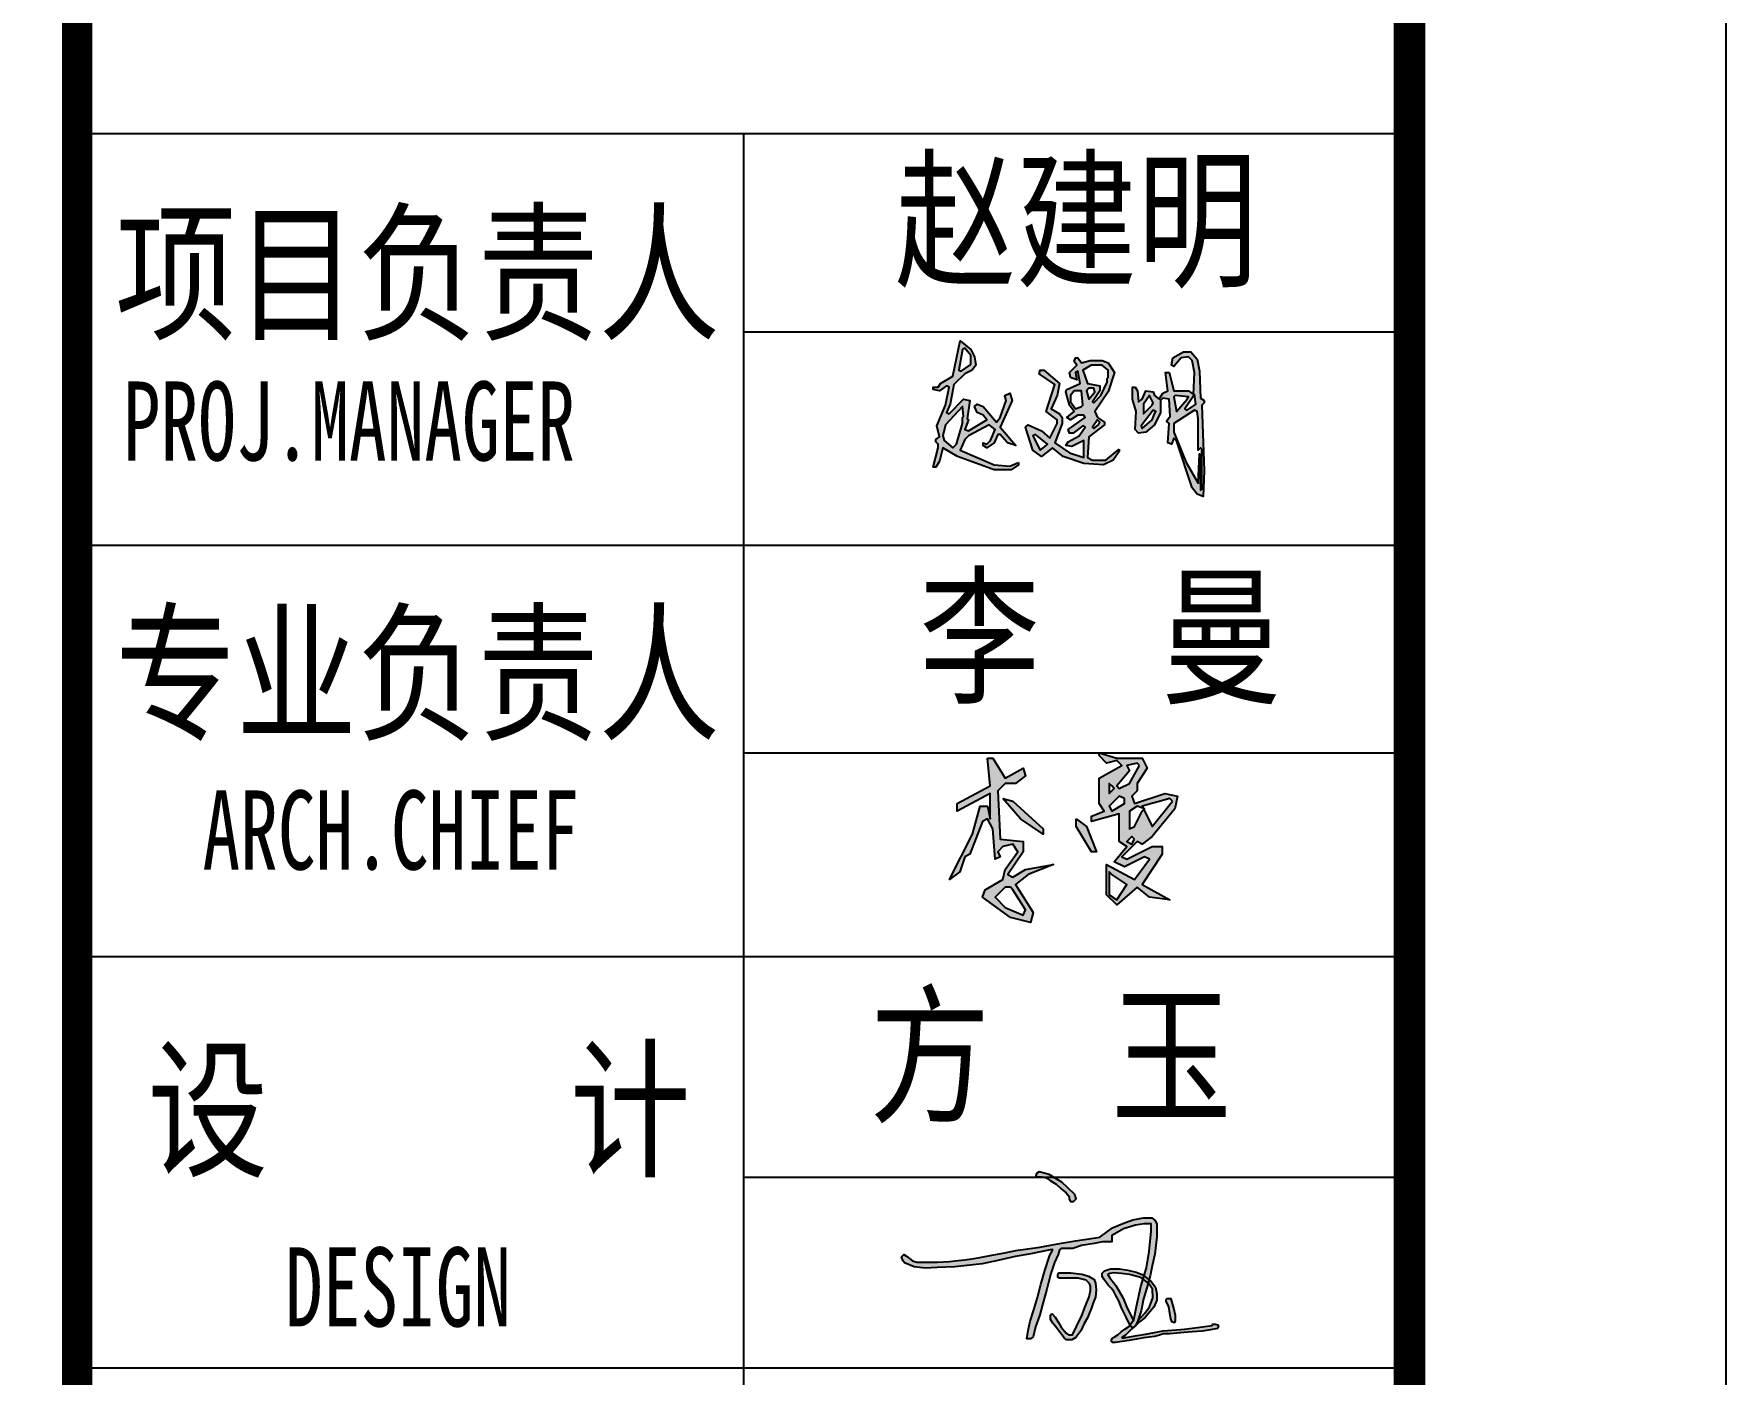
# Model space of a CAD drawing. Extents: x -191212 to 1245715665, y -234495 to 250873.
# Drawn here: x 291445 to 302138, y 46161 to 54632 of the extents above; entities that cross this region are included whole.
import ezdxf
from ezdxf.enums import TextEntityAlignment as Align

# ---------------------------------------------------------------- set-up
doc = ezdxf.new("R2010")
doc.units = 0
doc.header["$LTSCALE"] = 500
doc.linetypes.add('LENGSHUI', pattern=[22, 20, -1, 0, -1])
doc.layers.get('0').update_dxf_attribs({"linetype": 'CONTINUOUS'})
for name, color, linetype in [('0-TK', 4, 'CONTINUOUS'), ('00签名', 7, 'LENGSHUI'), ('PUB_TITLE', 4, 'CONTINUOUS')]:
    doc.layers.add(name, color=color, linetype=linetype)
doc.styles.add('-黑体', font='simhei.ttf', dxfattribs={"width": 0.8})

msp = doc.modelspace()

# ---------------------------------------------------------------- hatches: boundary and pattern name
at = {"linetype": 'Continuous'}
h = msp.add_hatch(color=0, dxfattribs=at)
h.dxf.hatch_style = 1
h.paths.add_polyline_path([(297631.7, 49223.2), (297615.7, 49239.2), (297583.7, 49239.2), (297519.7, 49175.2), (297583.7, 49111.2), (297695.7, 49063.2), (297711.7, 49095.2)], flags=16)
h.paths.add_polyline_path([(298255.7, 49319.2), (298239.7, 49335.2), (298239.7, 49191.2), (298287.7, 49159.2), (298351.7, 49255.2)], flags=16)
h.paths.add_polyline_path([(298399.7, 49543.2), (298383.7, 49559.2), (298351.7, 49527.2), (298383.7, 49511.2)], flags=16)
h.paths.add_polyline_path([(298031.7, 49671.2), (298095.7, 49623.2), (298159.7, 49463.2), (298127.7, 49463.2), (298031.7, 49623.2)])
h.paths.add_polyline_path([(298447.7, 49719.2), (298463.7, 49735.2), (298415.7, 49751.2), (298367.7, 49719.2), (298367.7, 49607.2), (298399.7, 49623.2)], flags=16)
h.paths.add_polyline_path([(298639.7, 49783.2), (298623.7, 49799.2), (298447.7, 49751.2), (298511.7, 49623.2)], flags=16)
h.paths.add_polyline_path([(298335.7, 49799.2), (298303.7, 49815.2), (298239.7, 49751.2), (298255.7, 49719.2), (298335.7, 49767.2)], flags=16)
h.paths.add_polyline_path([(297567.7, 49799.2), (297631.7, 49783.2), (297823.7, 49607.2), (297823.7, 49575.2), (297679.7, 49671.2)], flags=17)
h.paths.add_polyline_path([(298255.7, 49879.2), (298239.7, 49895.2), (298239.7, 49831.2), (298271.7, 49863.2)], flags=16)
h.paths.add_polyline_path([(298431.7, 50007.2), (298415.7, 50023.2), (298351.7, 50007.2), (298367.7, 49975.2), (298287.7, 49879.2), (298303.7, 49863.2), (298367.7, 49895.2)], flags=16)
h.paths.add_polyline_path([(297471.7, 50055.2), (297503.7, 50055.2), (297583.7, 49927.2), (297695.7, 49991.2), (297711.7, 49943.2), (297647.7, 49895.2), (297583.7, 49895.2), (297535.7, 49847.2), (297551.7, 49543.2), (297695.7, 49527.2), (297695.7, 49463.2), (297599.7, 49319.2), (297631.7, 49303.2), (297711.7, 49351.2), (297887.7, 49383.2), (297727.7, 49319.2), (297647.7, 49255.2), (297759.7, 49079.2), (297743.7, 49015.2), (297615.7, 49047.2), (297439.7, 49175.2), (297455.7, 49223.2), (297567.7, 49287.2), (297583.7, 49351.2), (297663.7, 49463.2), (297631.7, 49511.2), (297567.7, 49495.2), (297535.7, 49463.2), (297551.7, 49431.2), (297519.7, 49415.2), (297503.7, 49607.2), (297471.7, 49671.2), (297439.7, 49655.2), (297359.7, 49447.2), (297327.7, 49431.2), (297295.7, 49335.2), (297231.7, 49287.2), (297375.7, 49575.2), (297423.7, 49751.2), (297471.7, 49751.2), (297487.7, 49671.2), (297487.7, 49831.2), (297279.7, 49719.2), (297279.7, 49767.2), (297487.7, 49879.2)])
h.paths.add_polyline_path([(298175.7, 50071.2), (298175.7, 50087.2), (298287.7, 50055.2), (298447.7, 50055.2), (298479.7, 49991.2), (298415.7, 49895.2), (298415.7, 49847.2), (298383.7, 49815.2), (298399.7, 49767.2), (298591.7, 49831.2), (298671.7, 49815.2), (298655.7, 49735.2), (298511.7, 49559.2), (298447.7, 49511.2), (298415.7, 49527.2), (298319.7, 49431.2), (298351.7, 49415.2), (298511.7, 49495.2), (298575.7, 49495.2), (298575.7, 49447.2), (298447.7, 49255.2), (298623.7, 49159.2), (298495.7, 49175.2), (298415.7, 49239.2), (298287.7, 49127.2), (298223.7, 49191.2), (298223.7, 49383.2), (298399.7, 49287.2), (298495.7, 49415.2), (298463.7, 49431.2), (298335.7, 49367.2), (298271.7, 49399.2), (298351.7, 49495.2), (298303.7, 49527.2), (298303.7, 49703.2), (298127.7, 49655.2), (298127.7, 49687.2), (298207.7, 49719.2), (298175.7, 49767.2), (298175.7, 49927.2), (298319.7, 50007.2), (298287.7, 50039.2), (298223.7, 50023.2)])
h = msp.add_hatch(color=256)
h.paths.add_polyline_path([(298021.9, 47297.7), (297977.6, 47339), (297940.2, 47373.9), (297897.8, 47401), (297861.6, 47424.2), (297797.4, 47439.4), (297781.1, 47430.5), (297776.7, 47414.3), (297783, 47407.7), (297813.9, 47408.8), (297840.8, 47401.2), (297866, 47385.3), (297904, 47361.2), (297934.9, 47335.7), (297968.5, 47308), (297987.9, 47283.6), (297987.9, 47266.8), (297996.3, 47252.5), (298014.8, 47252.5), (298032.3, 47269.6)])
h.paths.add_polyline_path([(298145.6, 46986.3), (298196.8, 46997.7), (298225.4, 46997.7), (298239.6, 46997.7), (298257.1, 46997.7), (298257.1, 47023), (298257.1, 47037.2), (298276.1, 47048.3), (298330, 47080), (298406.1, 47103.8), (298461.6, 47111.7), (298506, 47111.7), (298506, 47065.8), (298493.3, 46937), (298475.8, 46832.5), (298459.8, 46782), (298491.5, 46758.3), (298498.7, 46783.7), (298512, 46845.2), (298528, 46919.4), (298534.8, 46977.4), (298540.9, 47029.1), (298540.9, 47079.3), (298540.9, 47109.7), (298530.2, 47132.5), (298508.9, 47149.2), (298457.2, 47149.2), (298390.3, 47137), (298326.4, 47114.2), (298261, 47085.3), (298181.6, 47026.4), (298127.1, 47018.5), (298026.3, 47003.8), (297938.8, 46990.3), (297869.8, 46976.6), (297801.6, 46963.1), (297726.2, 46952.7), (297651.1, 46942.3), (297580.6, 46929), (297499.3, 46913.6), (297423.6, 46899.3), (297372.7, 46889.7), (297327.9, 46884.5), (297286.6, 46879.8), (297230.1, 46873.3), (297152.9, 46870), (297100.7, 46870), (297055, 46870), (297024.6, 46870), (296996.1, 46877.5), (296958.4, 46907.4), (296941.4, 46918.2), (296927.9, 46903.8), (296937.1, 46880.8), (296947.1, 46865), (297007.6, 46839.1), (297078.2, 46830.9), (297153.3, 46834.8), (297264.2, 46840.5), (297437.1, 46858.6), (297536.3, 46880.8), (297646, 46905.3), (297744, 46921.2), (297866.5, 46946.6), (297882.6, 46948.7), (297882.6, 46942.4), (297864.1, 46913.7), (297832.9, 46817), (297808.9, 46727.7), (297786.7, 46645.1), (297762.9, 46568.2), (297740.4, 46495.6), (297727.1, 46436.4), (297719.9, 46385.3), (297743.4, 46385.3), (297758.8, 46397.5), (297774.1, 46459.9), (297801.3, 46536.8), (297821, 46608.3), (297835.2, 46659.7), (297845.7, 46698), (297855.2, 46732.3), (297871.1, 46797.6), (297895, 46867.7), (297917.4, 46917.1), (297926.9, 46947.4), (297936.5, 46955.3), (297963.6, 46955.3), (298009.8, 46955.3), (298064.1, 46974.5)])
for points in [[(298152.5, 46648.1), (298158.4, 46695), (298152.5, 46737.4), (298145.2, 46759.4), (298110, 46779.9), (298067.5, 46793.1), (297998.6, 46801.8), (297940, 46801.8), (297921, 46801.8), (297915.1, 46790.1), (297915.1, 46774), (297925.4, 46768.4), (297960.5, 46768.4), (298010.4, 46768.4), (298043, 46768.4), (298069, 46762.3), (298093.9, 46756.5), (298105.6, 46744.7), (298115.9, 46734.5), (298121.7, 46718.4), (298121.7, 46690.6), (298112.4, 46649.8), (298091, 46593.9), (298067.6, 46533.1), (298033.8, 46463.6), (298007.4, 46409.5), (297982.5, 46409.5), (297967.9, 46419.7), (297936.8, 46458.7), (297919.5, 46487.1), (297899, 46520.7), (297877, 46544.2), (297868.5, 46533.8), (297868.5, 46522), (297868.5, 46506.6), (297884.2, 46483.8), (297909.3, 46451.3), (297941.5, 46409.5), (297956.1, 46390.4), (297969.3, 46378.7), (298003, 46378.7), (298029.4, 46393.4), (298061.6, 46435.8), (298082.2, 46481.2), (298103.7, 46518), (298115.4, 46549.3), (298125.2, 46575.3), (298139.3, 46613)], [(298281.3, 46721.3), (298245, 46770), (298230.8, 46791.4), (298245, 46797.3), (298268.2, 46800.9), (298317, 46798.5), (298369.3, 46792), (298440.6, 46771.8), (298453.6, 46762.5), (298459.8, 46782), (298448.5, 46790.4), (298411.4, 46807), (298357.7, 46819.6), (298304.1, 46826.5), (298248.4, 46826.5), (298209.4, 46814.8), (298194.8, 46800.1), (298194.8, 46777.7), (298206.5, 46761.1), (298232.8, 46723.6), (298253.3, 46704.1), (298269.3, 46684.2), (298280.7, 46663.1), (298301.2, 46625.1), (298318.7, 46579.7), (298347, 46520.7), (298369.5, 46473.9), (298370.6, 46472.3), (298391.6, 46499.9), (298384.7, 46518.2), (298354.4, 46577.6), (298328.2, 46641.7)], [(298540.4, 46628.6), (298540.4, 46668.8), (298532.6, 46711.9), (298506.1, 46747.5), (298491.5, 46758.3), (298486.1, 46739.2), (298488.7, 46737.3), (298512.7, 46699), (298516.3, 46643.6), (298494.6, 46587), (298464.4, 46547.2), (298421.2, 46499.3), (298407.7, 46468.7), (298414.3, 46474.6), (298430.5, 46491.2), (298466.3, 46519.3), (298497.2, 46555), (298522.7, 46584.4)]]:
    msp.add_hatch(color=256).paths.add_polyline_path(points)
h = msp.add_hatch(color=256)
h.paths.add_polyline_path([(298491.5, 46758.3), (298459.8, 46782), (298439, 46716.3), (298412.4, 46588.2), (298395, 46504.3), (298370.6, 46472.3), (298383.1, 46455.4), (298392.8, 46455.4), (298407.7, 46468.7), (298421.2, 46499.3), (298441.7, 46562.7), (298457.3, 46637.5), (298476.8, 46706.4)])
h.paths.add_polyline_path([(298341.9, 46405.2), (298370.3, 46435.3), (298392.8, 46455.4), (298383.1, 46455.4), (298370.6, 46472.3), (298361.9, 46460.8), (298339.8, 46445.6), (298316.4, 46429.5), (298294.3, 46410.1), (298272.2, 46394.9), (298259.3, 46386.1), (298255.2, 46377.2), (298255.2, 46368.4), (298260.9, 46361), (298279.7, 46361), (298321.8, 46367.8), (298363.8, 46374.7), (298412.8, 46382.7), (298458.1, 46390.1), (298492.2, 46395.6), (298527.7, 46400), (298557, 46408.4), (298581.7, 46415.6), (298605, 46416.4), (298624.1, 46417.1), (298688.2, 46422.4), (298763.5, 46428.6), (298829.4, 46434), (298880.3, 46442.1), (298925.1, 46449.3), (298931.5, 46458.1), (298926.7, 46472.5), (298909.9, 46476.5), (298893.1, 46476.5), (298890, 46468.1), (298829.9, 46460.5), (298716.2, 46446.2), (298664.9, 46442), (298579.8, 46435.2), (298515.9, 46423.5), (298456.1, 46412.6), (298416, 46405.2), (298344.6, 46392.2), (298323.5, 46388.5), (298320.9, 46392.8)])
h.paths.add_polyline_path([(298649.3, 46578), (298635.6, 46623.2), (298631.6, 46636.6), (298618.6, 46636.6), (298603.2, 46636.6), (298598.9, 46631.7), (298598.9, 46623.2), (298615.2, 46587.4), (298619.4, 46560.1), (298627, 46511.4), (298633.9, 46493.5), (298652.7, 46488.4), (298658.7, 46498.6), (298658.7, 46532.8)])
at = {"layer": '00签名', "linetype": 'Continuous'}
h = msp.add_hatch(color=256, dxfattribs=at)
h.paths.add_polyline_path([(297328, 52484.1), (297374.1, 52507.2), (297397.1, 52537.9), (297389.4, 52591.6), (297366.4, 52637.7), (297297.3, 52691.5), (297251.2, 52468.8), (297174.4, 52422.7), (297159, 52399.6), (297128.3, 52399.6), (297128.3, 52384.3), (297166.7, 52376.6), (297212.8, 52407.3), (297228.1, 52399.6), (297205.1, 52284.4), (297151.3, 52153.9), (297166.7, 52084.8), (297143.7, 52069.4), (297143.7, 52054), (297159, 52038.7), (297159, 52015.6), (297128.3, 51892.8), (297143.7, 51892.8), (297166.7, 51931.2), (297189.7, 52015.6), (297281.9, 51961.9), (297512.3, 51877.4), (297619.8, 51877.4), (297665.9, 51908.1), (297665.9, 51923.5), (297612.1, 51900.4), (297512.3, 51908.1), (297297.3, 52000.3), (297328, 52069.4), (297351, 52092.4), (297481.6, 52161.6), (297520, 52130.8), (297489.3, 52061.7), (297466.2, 52038.7), (297443.2, 52046.4), (297443.2, 52031), (297466.2, 52015.6), (297512.3, 52046.4), (297535.3, 52100.1), (297550.7, 52100.1), (297596.8, 52046.4), (297650.5, 52031), (297550.7, 52146.2), (297627.5, 52315.2), (297612.1, 52361.2), (297581.4, 52345.9), (297589.1, 52315.2), (297550.7, 52207.6), (297527.7, 52176.9), (297443.2, 52276.8), (297404.8, 52292.1), (297389.4, 52276.8), (297404.8, 52238.4), (297443.2, 52223), (297466.2, 52192.3), (297351, 52123.2), (297328, 52130.8), (297351, 52192.3), (297343.3, 52200), (297358.7, 52315.2), (297320.3, 52322.8), (297228.1, 52230.7), (297212.8, 52238.4), (297235.8, 52292.1), (297258.9, 52415)])
h.paths.add_polyline_path([(297289.6, 52507.2), (297312.6, 52637.7), (297328, 52645.4), (297366.4, 52599.3), (297366.4, 52545.6), (297358.7, 52537.9), (297304.9, 52499.5)], flags=16)
h.paths.add_polyline_path([(297312.6, 52276.8), (297320.3, 52215.3), (297312.6, 52207.6), (297312.6, 52169.2), (297274.2, 52038.7), (297251.2, 52015.6), (297197.4, 52061.7), (297189.7, 52092.4), (297205.1, 52161.6)], flags=16)
h = msp.add_hatch(color=256, dxfattribs=at)
h.paths.add_polyline_path([(298234.2, 52553.2), (298195.8, 52568.6), (298119, 52568.6), (298065.3, 52553.2), (298042.2, 52584), (298026.9, 52584), (298019.2, 52560.9), (298034.5, 52537.9), (297988.5, 52491.8), (297996.1, 52461.1), (298034.5, 52445.7), (298026.9, 52491.8), (298042.2, 52499.5), (298057.6, 52422.7), (297973.1, 52384.3), (297965.4, 52368.9), (297988.5, 52284.4), (298019.2, 52246), (297973.1, 52207.6), (297996.1, 52192.3), (298042.2, 52223), (298080.6, 52223), (298088.3, 52207.6), (297980.8, 52130.8), (297988.5, 52107.8), (298011.5, 52107.8), (298072.9, 52153.9), (298088.3, 52146.2), (298049.9, 52092.4), (297980.8, 52054), (297965.4, 52031), (298003.8, 52023.3), (298080.6, 52061.7), (298080.6, 51954.2), (297988.5, 51984.9), (297896.3, 52046.4), (297942.4, 52169.2), (297942.4, 52207.6), (297927, 52230.7), (297873.3, 52261.4), (297911.7, 52345.9), (297927, 52422.7), (297827.2, 52507.2), (297804.1, 52507.2), (297796.5, 52484.1), (297896.3, 52415), (297842.5, 52246), (297911.7, 52192.3), (297911.7, 52169.2), (297865.6, 52077.1), (297811.8, 52123.2), (297727.3, 52161.6), (297712, 52146.2), (297758.1, 52000.3), (297811.8, 51961.9), (297880.9, 52015.6), (297950.1, 51961.9), (298080.6, 51915.8), (298203.5, 51908.1), (298264.9, 51938.8), (298303.3, 51992.6), (298303.3, 52008), (298218.9, 51938.8), (298134.4, 51938.8), (298103.7, 51954.2), (298111.3, 52084.8), (298211.2, 52161.6), (298211.2, 52176.9), (298165.1, 52207.6), (298149.7, 52246), (298234.2, 52368.9), (298272.6, 52491.8)])
h.paths.add_polyline_path([(298072.9, 52507.2), (298126.7, 52537.9), (298195.8, 52537.9), (298234.2, 52507.2), (298234.2, 52461.1), (298226.5, 52453.4), (298226.5, 52430.4), (298188.1, 52345.9), (298142.1, 52299.8), (298134.4, 52307.5), (298180.5, 52376.6), (298180.5, 52407.3), (298103.7, 52422.7)], flags=16)
h.paths.add_polyline_path([(298065.3, 52376.6), (298072.9, 52284.4), (298065.3, 52276.8), (298026.9, 52261.4), (297996.1, 52307.5), (297996.1, 52345.9), (298019.2, 52376.6)], flags=16)
h.paths.add_polyline_path([(298111.3, 52392), (298142.1, 52392), (298149.7, 52368.9), (298142.1, 52361.2), (298111.3, 52322.8), (298096, 52376.6)], flags=16)
h.paths.add_polyline_path([(298165.1, 52192.3), (298180.5, 52176.9), (298172.8, 52161.6), (298142.1, 52138.5), (298134.4, 52146.2)], flags=16)
h.paths.add_polyline_path([(297773.4, 52100.1), (297850.2, 52038.7), (297842.5, 52031), (297804.1, 52000.3), (297758.1, 52092.4)], flags=16)
h.paths.add_polyline_path([(298618.2, 52491.8), (298595.2, 52491.8), (298610.5, 52376.6), (298579.8, 52361.2), (298556.8, 52322.8), (298526.1, 52345.9), (298518.4, 52368.9), (298472.3, 52376.6), (298449.3, 52322.8), (298426.2, 52307.5), (298418.5, 52376.6), (298403.2, 52399.6), (298387.8, 52399.6), (298387.8, 52322.8), (298410.9, 52246), (298403.2, 52130.8), (298426.2, 52107.8), (298472.3, 52115.5), (298526.1, 52161.6), (298564.5, 52238.4), (298564.5, 52315.2), (298579.8, 52330.5), (298618.2, 52322.8), (298625.9, 52215.3), (298602.9, 52184.6), (298618.2, 52169.2), (298610.5, 52046.4), (298633.6, 52038.7), (298648.9, 52077.1), (298664.3, 52061.7), (298764.1, 51762.2), (298794.9, 51723.8), (298833.3, 51708.4), (298840.9, 51869.7), (298825.6, 52284.4), (298840.9, 52299.8), (298840.9, 52315.2), (298817.9, 52330.5), (298810.2, 52499.5), (298794.9, 52576.3), (298756.5, 52622.4), (298710.4, 52622.4), (298641.3, 52584), (298633.6, 52537.9), (298648.9, 52530.2), (298695, 52584), (298741.1, 52591.6), (298764.1, 52568.6), (298779.5, 52491.8), (298771.8, 52353.6), (298741.1, 52376.6), (298648.9, 52376.6)])
h.paths.add_polyline_path([(298656.6, 52345.9), (298741.1, 52338.2), (298733.4, 52322.8), (298664.3, 52246), (298648.9, 52338.2)], flags=16)
h.paths.add_polyline_path([(298518.4, 52299.8), (298510.7, 52284.4), (298456.9, 52230.7), (298456.9, 52292.1), (298495.3, 52345.9)], flags=16)
h.paths.add_polyline_path([(298779.5, 52353.6), (298787.2, 52292.1), (298779.5, 52284.4), (298733.4, 52253.7), (298718.1, 52261.4)], flags=16)
h.paths.add_polyline_path([(298533.7, 52246), (298526.1, 52230.7), (298510.7, 52192.3), (298449.3, 52138.5), (298441.6, 52153.9), (298518.4, 52253.7)], flags=16)
h.paths.add_polyline_path([(298779.5, 52253.7), (298794.9, 52246), (298802.5, 52200), (298802.5, 52000.3), (298817.9, 52015.6), (298825.6, 52008), (298825.6, 51754.5), (298817.9, 51746.8), (298810.2, 51977.2), (298802.5, 51792.9), (298725.7, 51923.5), (298648.9, 52115.5), (298648.9, 52169.2)], flags=16)

# ---------------------------------------------------------------- linework, layer by layer
at = {"color": 0, "linetype": 'Continuous'}
for points in [[(297471.7, 50055.2), (297503.7, 50055.2), (297583.7, 49927.2), (297695.7, 49991.2), (297711.7, 49943.2), (297647.7, 49895.2), (297583.7, 49895.2), (297535.7, 49847.2), (297551.7, 49543.2), (297695.7, 49527.2), (297695.7, 49463.2), (297599.7, 49319.2), (297631.7, 49303.2), (297711.7, 49351.2), (297887.7, 49383.2), (297727.7, 49319.2), (297647.7, 49255.2), (297759.7, 49079.2), (297743.7, 49015.2), (297615.7, 49047.2), (297439.7, 49175.2), (297455.7, 49223.2), (297567.7, 49287.2), (297583.7, 49351.2), (297663.7, 49463.2), (297631.7, 49511.2), (297567.7, 49495.2), (297535.7, 49463.2), (297551.7, 49431.2), (297519.7, 49415.2), (297503.7, 49607.2), (297471.7, 49671.2), (297439.7, 49655.2), (297359.7, 49447.2), (297327.7, 49431.2), (297295.7, 49335.2), (297231.7, 49287.2), (297375.7, 49575.2), (297423.7, 49751.2), (297471.7, 49751.2), (297487.7, 49671.2), (297487.7, 49831.2), (297279.7, 49719.2), (297279.7, 49767.2), (297487.7, 49879.2), (297471.7, 50055.2)], [(298175.7, 50071.2), (298175.7, 50087.2), (298287.7, 50055.2), (298447.7, 50055.2), (298479.7, 49991.2), (298415.7, 49895.2), (298415.7, 49847.2), (298383.7, 49815.2), (298399.7, 49767.2), (298591.7, 49831.2), (298671.7, 49815.2), (298655.7, 49735.2), (298511.7, 49559.2), (298447.7, 49511.2), (298415.7, 49527.2), (298319.7, 49431.2), (298351.7, 49415.2), (298511.7, 49495.2), (298575.7, 49495.2), (298575.7, 49447.2), (298447.7, 49255.2), (298623.7, 49159.2), (298495.7, 49175.2), (298415.7, 49239.2), (298287.7, 49127.2), (298223.7, 49191.2), (298223.7, 49383.2), (298399.7, 49287.2), (298495.7, 49415.2), (298463.7, 49431.2), (298335.7, 49367.2), (298271.7, 49399.2), (298351.7, 49495.2), (298303.7, 49527.2), (298303.7, 49703.2), (298127.7, 49655.2), (298127.7, 49687.2), (298207.7, 49719.2), (298175.7, 49767.2), (298175.7, 49927.2), (298319.7, 50007.2), (298287.7, 50039.2), (298223.7, 50023.2), (298175.7, 50071.2)], [(298431.7, 50007.2), (298415.7, 50023.2), (298351.7, 50007.2), (298367.7, 49975.2), (298287.7, 49879.2), (298303.7, 49863.2), (298367.7, 49895.2), (298431.7, 50007.2)], [(298255.7, 49879.2), (298239.7, 49895.2), (298239.7, 49831.2), (298271.7, 49863.2), (298255.7, 49879.2)], [(297567.7, 49799.2), (297631.7, 49783.2), (297823.7, 49607.2), (297823.7, 49575.2), (297679.7, 49671.2), (297567.7, 49799.2)], [(298335.7, 49799.2), (298303.7, 49815.2), (298239.7, 49751.2), (298255.7, 49719.2), (298335.7, 49767.2), (298335.7, 49799.2)], [(298447.7, 49719.2), (298463.7, 49735.2), (298415.7, 49751.2), (298367.7, 49719.2), (298367.7, 49607.2), (298399.7, 49623.2), (298447.7, 49719.2)], [(298639.7, 49783.2), (298623.7, 49799.2), (298447.7, 49751.2), (298511.7, 49623.2), (298639.7, 49783.2)], [(298031.7, 49671.2), (298095.7, 49623.2), (298159.7, 49463.2), (298127.7, 49463.2), (298031.7, 49623.2), (298031.7, 49671.2)], [(298399.7, 49543.2), (298383.7, 49559.2), (298351.7, 49527.2), (298383.7, 49511.2), (298399.7, 49543.2)], [(298255.7, 49319.2), (298239.7, 49335.2), (298239.7, 49191.2), (298287.7, 49159.2), (298351.7, 49255.2), (298255.7, 49319.2)], [(297631.7, 49223.2), (297615.7, 49239.2), (297583.7, 49239.2), (297519.7, 49175.2), (297583.7, 49111.2), (297695.7, 49063.2), (297711.7, 49095.2), (297631.7, 49223.2)]]:
    msp.add_lwpolyline(points, dxfattribs=at)
for points in [[(297783, 47407.7), (297813.9, 47408.8), (297840.8, 47401.2), (297866, 47385.3), (297904, 47361.2), (297934.9, 47335.7), (297968.5, 47308), (297987.9, 47283.6), (297987.9, 47266.8), (297996.3, 47252.5), (298014.8, 47252.5), (298032.3, 47269.6), (298021.9, 47297.7), (297977.6, 47339), (297940.2, 47373.9), (297897.8, 47401), (297861.6, 47424.2), (297797.4, 47439.4), (297781.1, 47430.5), (297776.7, 47414.3), (297783, 47407.7)], [(296958.4, 46907.4), (296996.1, 46877.5), (297024.6, 46870), (297055, 46870), (297100.7, 46870), (297152.9, 46870), (297230.1, 46873.3), (297286.6, 46879.8), (297327.9, 46884.5), (297372.7, 46889.7), (297423.6, 46899.3), (297499.3, 46913.6), (297580.6, 46929), (297651.1, 46942.3), (297726.2, 46952.7), (297801.6, 46963.1), (297869.8, 46976.6), (297938.8, 46990.3), (298026.3, 47003.8), (298127.1, 47018.5), (298181.6, 47026.4), (298261, 47085.3), (298326.4, 47114.2), (298390.3, 47137), (298457.2, 47149.2), (298508.9, 47149.2), (298530.2, 47132.5), (298540.9, 47109.7), (298540.9, 47079.3), (298540.9, 47029.1), (298534.8, 46977.4), (298528, 46919.4), (298512, 46845.2), (298498.7, 46783.7), (298476.8, 46706.4), (298457.3, 46637.5), (298441.7, 46562.7), (298421.2, 46499.3), (298406.6, 46466.1), (298394.8, 46455.4), (298383.1, 46455.4), (298369.5, 46473.9), (298347, 46520.7), (298318.7, 46579.7), (298301.2, 46625.1), (298280.7, 46663.1), (298269.3, 46684.2), (298253.3, 46704.1), (298232.8, 46723.6), (298206.5, 46761.1), (298194.8, 46777.7), (298194.8, 46800.1), (298209.4, 46814.8), (298248.4, 46826.5), (298304.1, 46826.5), (298357.7, 46819.6), (298411.4, 46807), (298448.5, 46790.4), (298506.1, 46747.5), (298532.6, 46711.9), (298540.4, 46668.8), (298540.4, 46628.6), (298522.7, 46584.4), (298497.2, 46555), (298466.3, 46519.3), (298430.5, 46491.2), (298414.3, 46474.6), (298370.3, 46435.3), (298341.9, 46405.2), (298320.9, 46392.8), (298323.5, 46388.5), (298344.6, 46392.2), (298416, 46405.2), (298456.1, 46412.6), (298515.9, 46423.5), (298579.8, 46435.2), (298664.9, 46442), (298716.2, 46446.2), (298829.9, 46460.5), (298890, 46468.1), (298893.1, 46476.5), (298909.9, 46476.5), (298926.7, 46472.5), (298931.5, 46458.1), (298925.1, 46449.3), (298880.3, 46442.1), (298829.4, 46434), (298763.5, 46428.6), (298688.2, 46422.4), (298624.1, 46417.1), (298605, 46416.4), (298581.7, 46415.6), (298557, 46408.4), (298527.7, 46400), (298492.2, 46395.6), (298458.1, 46390.1), (298412.8, 46382.7), (298363.8, 46374.7), (298321.8, 46367.8), (298279.7, 46361), (298260.9, 46361), (298255.2, 46368.4), (298255.2, 46377.2), (298259.3, 46386.1), (298272.2, 46394.9), (298294.3, 46410.1), (298316.4, 46429.5), (298339.8, 46445.6), (298361.9, 46460.8), (298395, 46504.3), (298412.4, 46588.2), (298439, 46716.3), (298475.8, 46832.5), (298493.3, 46937), (298506, 47065.8), (298506, 47111.7), (298461.6, 47111.7), (298406.1, 47103.8), (298330, 47080), (298276.1, 47048.3), (298257.1, 47037.2), (298257.1, 47023), (298257.1, 46997.7), (298239.6, 46997.7), (298225.4, 46997.7), (298196.8, 46997.7), (298145.6, 46986.3), (298064.1, 46974.5), (298009.8, 46955.3), (297963.6, 46955.3), (297936.5, 46955.3), (297926.9, 46947.4), (297917.4, 46917.1), (297895, 46867.7), (297871.1, 46797.6), (297855.2, 46732.3), (297845.7, 46698), (297835.2, 46659.7), (297821, 46608.3), (297801.3, 46536.8), (297774.1, 46459.9), (297758.8, 46397.5), (297743.4, 46385.3), (297719.9, 46385.3), (297727.1, 46436.4), (297740.4, 46495.6), (297762.9, 46568.2), (297786.7, 46645.1), (297808.9, 46727.7), (297832.9, 46817), (297864.1, 46913.7), (297882.6, 46942.4), (297882.6, 46942.4)], [(297882.6, 46942.4), (297882.6, 46948.7), (297866.5, 46946.6), (297744, 46921.2), (297646, 46905.3), (297536.3, 46880.8), (297437.1, 46858.6), (297264.2, 46840.5), (297153.3, 46834.8), (297078.2, 46830.9), (297007.6, 46839.1), (296947.1, 46865), (296937.1, 46880.8), (296927.9, 46903.8), (296941.4, 46918.2), (296958.4, 46907.4)], [(297877, 46544.2), (297899, 46520.7), (297919.5, 46487.1), (297936.8, 46458.7), (297967.9, 46419.7), (297982.5, 46409.5), (298007.4, 46409.5), (298033.8, 46463.6), (298067.6, 46533.1), (298091, 46593.9), (298112.4, 46649.8), (298121.7, 46690.6), (298121.7, 46718.4), (298115.9, 46734.5), (298105.6, 46744.7), (298093.9, 46756.5), (298069, 46762.3), (298043, 46768.4), (298010.4, 46768.4), (297960.5, 46768.4), (297925.4, 46768.4), (297915.1, 46774), (297915.1, 46790.1), (297921, 46801.8), (297940, 46801.8), (297998.6, 46801.8), (298067.5, 46793.1), (298110, 46779.9), (298145.2, 46759.4), (298152.5, 46737.4), (298158.4, 46695), (298152.5, 46648.1), (298139.3, 46613), (298125.2, 46575.3), (298115.4, 46549.3), (298103.7, 46518), (298082.2, 46481.2), (298061.6, 46435.8), (298029.4, 46393.4), (298003, 46378.7), (297969.3, 46378.7), (297956.1, 46390.4), (297941.5, 46409.5)], [(298421.2, 46499.3), (298464.4, 46547.2), (298494.6, 46587), (298516.3, 46643.6), (298512.7, 46699), (298488.7, 46737.3), (298440.6, 46771.8), (298369.3, 46792), (298317, 46798.5), (298268.2, 46800.9), (298245, 46797.3), (298230.8, 46791.4), (298245, 46770), (298281.3, 46721.3), (298328.2, 46641.7), (298354.4, 46577.6), (298384.7, 46518.2), (298391.6, 46499.9)], [(298598.9, 46623.2), (298615.2, 46587.4), (298619.4, 46560.1), (298627, 46511.4), (298633.9, 46493.5), (298652.7, 46488.4), (298658.7, 46498.6), (298658.7, 46532.8), (298649.3, 46578), (298635.6, 46623.2), (298631.6, 46636.6), (298618.6, 46636.6), (298603.2, 46636.6), (298598.9, 46631.7), (298598.9, 46623.2)], [(297941.5, 46409.5), (297909.3, 46451.3), (297884.2, 46483.8), (297868.5, 46506.6), (297868.5, 46522), (297868.5, 46533.8), (297877, 46544.2)]]:
    msp.add_lwpolyline(points)
at = {"layer": '0-TK', "const_width": 192}
msp.add_lwpolyline([(291719.5, 28433.3), (291719.5, 108433.3)], dxfattribs=at)
at = {"layer": '00签名', "linetype": 'Continuous'}
for points in [[(297665.9, 51923.5), (297665.9, 51908.1), (297619.8, 51877.4), (297512.3, 51877.4), (297281.9, 51961.9), (297189.7, 52015.6), (297166.7, 51931.2), (297143.7, 51892.8), (297128.3, 51892.8), (297159, 52015.6), (297159, 52038.7), (297143.7, 52054), (297143.7, 52069.4), (297166.7, 52084.8), (297151.3, 52153.9), (297205.1, 52284.4), (297228.1, 52399.6), (297212.8, 52407.3), (297166.7, 52376.6), (297128.3, 52384.3), (297128.3, 52399.6), (297159, 52399.6), (297174.4, 52422.7), (297251.2, 52468.8), (297297.3, 52691.5), (297366.4, 52637.7), (297389.4, 52591.6), (297397.1, 52537.9), (297374.1, 52507.2), (297328, 52484.1), (297258.9, 52415), (297235.8, 52292.1), (297212.8, 52238.4), (297228.1, 52230.7), (297320.3, 52322.8), (297358.7, 52315.2), (297343.3, 52200), (297351, 52192.3), (297328, 52130.8), (297351, 52123.2), (297466.2, 52192.3), (297443.2, 52223), (297404.8, 52238.4), (297389.4, 52276.8), (297404.8, 52292.1), (297443.2, 52276.8), (297527.7, 52176.9), (297550.7, 52207.6), (297589.1, 52315.2), (297581.4, 52345.9), (297612.1, 52361.2), (297627.5, 52315.2), (297550.7, 52146.2), (297650.5, 52031), (297596.8, 52046.4), (297550.7, 52100.1), (297535.3, 52100.1), (297512.3, 52046.4), (297466.2, 52015.6), (297443.2, 52031), (297443.2, 52046.4), (297466.2, 52038.7), (297489.3, 52061.7), (297520, 52130.8), (297481.6, 52161.6), (297351, 52092.4), (297328, 52069.4), (297297.3, 52000.3), (297512.3, 51908.1), (297612.1, 51900.4), (297665.9, 51923.5)], [(297358.7, 52537.9), (297366.4, 52545.6), (297366.4, 52599.3), (297328, 52645.4), (297312.6, 52637.7), (297289.6, 52507.2), (297304.9, 52499.5), (297358.7, 52537.9)], [(298840.9, 52315.2), (298840.9, 52299.8), (298825.6, 52284.4), (298840.9, 51869.7), (298833.3, 51708.4), (298794.9, 51723.8), (298764.1, 51762.2), (298664.3, 52061.7), (298648.9, 52077.1), (298633.6, 52038.7), (298610.5, 52046.4), (298618.2, 52169.2), (298602.9, 52184.6), (298625.9, 52215.3), (298618.2, 52322.8), (298579.8, 52330.5), (298564.5, 52315.2), (298564.5, 52238.4), (298526.1, 52161.6), (298472.3, 52115.5), (298426.2, 52107.8), (298403.2, 52130.8), (298410.9, 52246), (298387.8, 52322.8), (298387.8, 52399.6), (298403.2, 52399.6), (298418.5, 52376.6), (298426.2, 52307.5), (298449.3, 52322.8), (298472.3, 52376.6), (298518.4, 52368.9), (298526.1, 52345.9), (298556.8, 52322.8), (298579.8, 52361.2), (298610.5, 52376.6), (298595.2, 52491.8), (298618.2, 52491.8), (298648.9, 52376.6), (298741.1, 52376.6), (298771.8, 52353.6), (298779.5, 52491.8), (298764.1, 52568.6), (298741.1, 52591.6), (298695, 52584), (298648.9, 52530.2), (298633.6, 52537.9), (298641.3, 52584), (298710.4, 52622.4), (298756.5, 52622.4), (298794.9, 52576.3), (298810.2, 52499.5), (298817.9, 52330.5), (298840.9, 52315.2)], [(298303.3, 52008), (298303.3, 51992.6), (298264.9, 51938.8), (298203.5, 51908.1), (298080.6, 51915.8), (297950.1, 51961.9), (297880.9, 52015.6), (297811.8, 51961.9), (297758.1, 52000.3), (297712, 52146.2), (297727.3, 52161.6), (297811.8, 52123.2), (297865.6, 52077.1), (297911.7, 52169.2), (297911.7, 52192.3), (297842.5, 52246), (297896.3, 52415), (297796.5, 52484.1), (297804.1, 52507.2), (297827.2, 52507.2), (297927, 52422.7), (297911.7, 52345.9), (297873.3, 52261.4), (297927, 52230.7), (297942.4, 52207.6), (297942.4, 52169.2), (297896.3, 52046.4), (297988.5, 51984.9), (298080.6, 51954.2), (298080.6, 52061.7), (298003.8, 52023.3), (297965.4, 52031), (297980.8, 52054), (298049.9, 52092.4), (298088.3, 52146.2), (298072.9, 52153.9), (298011.5, 52107.8), (297988.5, 52107.8), (297980.8, 52130.8), (298088.3, 52207.6), (298080.6, 52223), (298042.2, 52223), (297996.1, 52192.3), (297973.1, 52207.6), (298019.2, 52246), (297988.5, 52284.4), (297965.4, 52368.9), (297973.1, 52384.3), (298057.6, 52422.7), (298042.2, 52499.5), (298026.9, 52491.8), (298034.5, 52445.7), (297996.1, 52461.1), (297988.5, 52491.8), (298034.5, 52537.9), (298019.2, 52560.9), (298026.9, 52584), (298042.2, 52584), (298065.3, 52553.2), (298119, 52568.6), (298195.8, 52568.6), (298234.2, 52553.2), (298272.6, 52491.8), (298234.2, 52368.9), (298149.7, 52246), (298165.1, 52207.6), (298211.2, 52176.9), (298211.2, 52161.6), (298111.3, 52084.8), (298103.7, 51954.2), (298134.4, 51938.8), (298218.9, 51938.8), (298303.3, 52008)], [(298226.5, 52453.4), (298234.2, 52461.1), (298234.2, 52507.2), (298195.8, 52537.9), (298126.7, 52537.9), (298072.9, 52507.2), (298103.7, 52422.7), (298180.5, 52407.3), (298180.5, 52376.6), (298134.4, 52307.5), (298142.1, 52299.8), (298188.1, 52345.9), (298226.5, 52430.4), (298226.5, 52453.4)], [(298065.3, 52276.8), (298072.9, 52284.4), (298065.3, 52376.6), (298019.2, 52376.6), (297996.1, 52345.9), (297996.1, 52307.5), (298026.9, 52261.4), (298065.3, 52276.8)], [(298142.1, 52361.2), (298149.7, 52368.9), (298142.1, 52392), (298111.3, 52392), (298096, 52376.6), (298111.3, 52322.8), (298142.1, 52361.2)], [(298510.7, 52284.4), (298518.4, 52299.8), (298495.3, 52345.9), (298456.9, 52292.1), (298456.9, 52230.7), (298510.7, 52284.4)], [(298733.4, 52322.8), (298741.1, 52338.2), (298656.6, 52345.9), (298648.9, 52338.2), (298664.3, 52246), (298733.4, 52322.8)], [(298779.5, 52284.4), (298787.2, 52292.1), (298779.5, 52353.6), (298718.1, 52261.4), (298733.4, 52253.7), (298779.5, 52284.4)], [(297312.6, 52207.6), (297320.3, 52215.3), (297312.6, 52276.8), (297205.1, 52161.6), (297189.7, 52092.4), (297197.4, 52061.7), (297251.2, 52015.6), (297274.2, 52038.7), (297312.6, 52169.2), (297312.6, 52207.6)], [(298172.8, 52161.6), (298180.5, 52176.9), (298165.1, 52192.3), (298134.4, 52146.2), (298142.1, 52138.5), (298172.8, 52161.6)], [(298526.1, 52230.7), (298533.7, 52246), (298518.4, 52253.7), (298441.6, 52153.9), (298449.3, 52138.5), (298510.7, 52192.3), (298526.1, 52230.7)], [(298817.9, 51746.8), (298825.6, 51754.5), (298825.6, 52008), (298817.9, 52015.6), (298802.5, 52000.3), (298802.5, 52200), (298794.9, 52246), (298779.5, 52253.7), (298648.9, 52169.2), (298648.9, 52115.5), (298725.7, 51923.5), (298802.5, 51792.9), (298810.2, 51977.2), (298817.9, 51746.8)], [(297842.5, 52031), (297850.2, 52038.7), (297773.4, 52100.1), (297758.1, 52092.4), (297804.1, 52000.3), (297842.5, 52031)]]:
    msp.add_lwpolyline(points, dxfattribs=at)
at = {"layer": 'PUB_TITLE'}
for p, q in [((291719.5, 54001.6), (300138.4, 54001.6)), ((291719.5, 54001.6), (300138.4, 54001.6)), ((291719.5, 54001.6), (300138.4, 54001.6)), ((295928.9, 54001.6), (295928.9, 28433.3)), ((295928.9, 52748.1), (300138.4, 52748.1)), ((291719.5, 51401.6), (300138.4, 51401.6)), ((295928.9, 50088.2), (300138.4, 50088.2)), ((291719.5, 48801.6), (300138.4, 48801.6)), ((295928.9, 47407.4), (300138.4, 47407.4)), ((291719.5, 46201.6), (300138.4, 46201.6))]:
    msp.add_line(p, q, dxfattribs=at)
msp.add_lwpolyline([(153538.4, 26433.3), (302138.4, 26433.3), (302138.4, 110433.3), (153538.4, 110433.3)], close=True, dxfattribs=at)
at = {"layer": 'PUB_TITLE', "const_width": 200}
msp.add_lwpolyline([(158538.4, 28433.3), (300138.4, 28433.3), (300138.4, 108433.3), (158538.4, 108433.3)], close=True, dxfattribs=at)

# ---------------------------------------------------------------- texts
at = {"style": '-黑体'}
for s, height, width, p in [('赵建明', 700, 0.8, (296887.3, 53455.3, 0.3)), ('项目负责人', 700, 0.8, (291959.5, 53118.9)), ('PROJ.MANAGER', 500, 0.7, (292007.4, 52185.2)), ('李  曼', 700, 0.8, (297040.3, 50821.8, 0.3)), ('专业负责人', 700, 0.8, (291959.5, 50590)), ('ARCH.CHIEF', 500, 0.7, (292510.6, 49600.5)), ('方  玉', 700, 0.8, (296725.6, 48174.6, 0.3)), ('设     计', 700, 0.8, (292162.6, 47832.7)), ('DESIGN', 500, 0.7, (293032.4, 46712.8))]:
    msp.add_text(s, height=height, dxfattribs=dict(at, width=width)).set_placement(p, align=Align.MIDDLE_LEFT)

doc.saveas('drawing.dxf')
